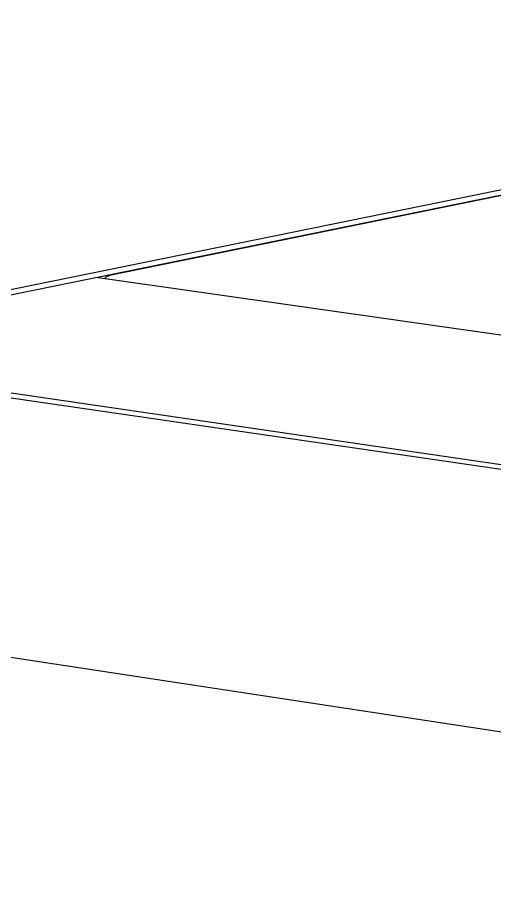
# Model space of a CAD drawing. Header units: millimetres. Extents: x -1283 to 2747, y -259 to 2557.
# Drawn here: x -628.8 to -570.2, y 911.8 to 1019.6 of the extents above; entities that cross this region are included whole.
import ezdxf

# ---------------------------------------------------------------- set-up
doc = ezdxf.new("R2010")
doc.units = ezdxf.units.MM
doc.header["$MEASUREMENT"] = 0
doc.layers.add('Utwórz2D linie widoczne', color=7, linetype='Continuous', true_color=0x000000)

msp = doc.modelspace()

# ---------------------------------------------------------------- linework, layer by layer
at = {"layer": 'Utwórz2D linie widoczne'}
for p, q in [((-465.2, 1019.63), (-665.31, 978.9)), ((-661.9, 978.98), (-464.98, 1019.1)), ((-464.56, 1019.09), (-617.52, 987.92)), ((-617.97, 987.69), (-617.95, 987.71)), ((-617.95, 987.71), (-617.92, 987.74)), ((-617.92, 987.74), (-617.89, 987.76)), ((-617.89, 987.76), (-617.86, 987.78)), ((-617.86, 987.78), (-617.83, 987.8)), ((-617.83, 987.8), (-617.79, 987.82)), ((-617.79, 987.82), (-617.76, 987.83)), ((-617.76, 987.83), (-617.73, 987.85)), ((-617.73, 987.85), (-617.69, 987.87)), ((-617.69, 987.87), (-617.66, 987.88)), ((-617.66, 987.88), (-617.63, 987.89)), ((-617.63, 987.89), (-617.59, 987.9)), ((-617.59, 987.9), (-617.55, 987.92)), ((-617.55, 987.92), (-617.52, 987.92)), ((-393.26, 955.36), (-619.19, 987.68)), ((-618.13, 987.53), (-618.1, 987.56)), ((-618.1, 987.56), (-618.08, 987.59)), ((-618.08, 987.59), (-618.05, 987.61)), ((-618.05, 987.61), (-618.03, 987.64)), ((-618.03, 987.64), (-618, 987.67)), ((-618, 987.67), (-617.97, 987.69)), ((-665.26, 978.09), (-438.95, 945.01)), ((-661.85, 978.19), (-439.77, 945.76)), ((-663.89, 946.2), (-438.07, 911.8))]:
    msp.add_line(p, q, dxfattribs=at)

doc.saveas('drawing.dxf')
